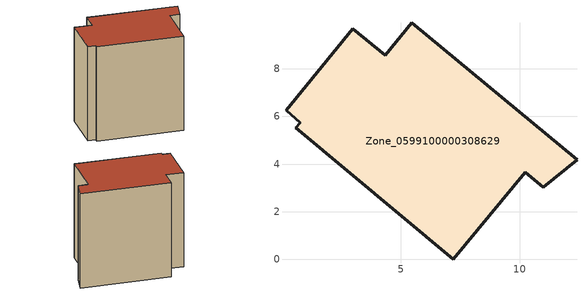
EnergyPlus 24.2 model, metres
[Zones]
Zone_0599100000308629
 floor ground (C_G): 5.45,9.94 12.41,4.18 10.99,3.03 10.23,3.65 7.2,0 0.57,5.52 0.77,5.74 0.16,6.26 2.98,9.7 4.34,8.58 z0
 wall outside (C_F): 4.34,8.58 2.98,9.7 0.16,6.26 0.77,5.74 0.57,5.52 7.2,0 10.23,3.65 10.99,3.03 12.41,4.18 5.45,9.94 4.34,8.58 z0:9.93
 roof outside (C_R): 12.41,4.18 5.45,9.94 4.34,8.58 2.98,9.7 0.16,6.26 0.77,5.74 0.57,5.52 7.2,0 10.23,3.65 10.99,3.03 z9.93
[BUILDING]
Pand.0599100000308629: North Axis=0; Terrain=City; Loads Convergence Tolerance Value=0.04; Temperature Convergence Tolerance Value=0.4; Solar Distribution=FullExterior; Maximum Number of Warmup Days=25; Minimum Number of Warmup Days=1
[Site:Location]
Rotterdam.The.Hague.AP_ZH_NLD Design_Conditions: Latitude=51.96; Longitude=4.45; Time Zone=1; Elevation=-4.5
[SITE:GROUNDTEMPERATURE:BUILDINGSURFACE]
18, 18, 18, 18, 18, 18, 18, 18, 18, 18, 18, 18
[MATERIAL] Thermal Absorptance=0.9; Solar Absorptance=0.7; Visible Absorptance=0.7
Name | Roughness | Thickness | Conductivity | Density | Specific Heat
G.TI.1946 | MediumSmooth | 0.15 | 1 | 540 | 1210
F.TI.1946 | Rough | 0.3 | 0.857143 | 1920 | 840
R.TI.1946 | MediumRough | 0.2 | 0.1 | 1500 | 1000
[CONSTRUCTION]
C_G: G.TI.1946
C_F: F.TI.1946
C_R: R.TI.1946
[ZONE]
Zone_0599100000308629: Type=1; Multiplier=1; Ceiling Height=Autocalculate; Volume=Autocalculate; Floor Area=autocalculate; Part of Total Floor Area=Yes
[ZONEINFILTRATION:DESIGNFLOWRATE]
Infil_Zone_0599100000308629: Zone or ZoneList or Space or SpaceList=Zone_0599100000308629; Schedule=AlwaysOn; Design Flow Rate Calculation Method=Flow/Area; Flow Rate per Floor Area=0.003; Constant Term Coefficient=1; Temperature Term Coefficient=0; Velocity Term Coefficient=0; Velocity Squared Term Coefficient=0
[HVACTEMPLATE:ZONE:IDEALLOADSAIRSYSTEM]
Zone_0599100000308629: Maximum Heating Supply Air Temperature=50; Minimum Cooling Supply Air Temperature=13; Maximum Heating Supply Air Humidity Ratio=0.0156; Minimum Cooling Supply Air Humidity Ratio=0.0077; Heating Limit=NoLimit; Cooling Limit=NoLimit; Dehumidification Control Type=ConstantSensibleHeatRatio; Cooling Sensible Heat Ratio=0.7; Dehumidification Setpoint=60; Humidification Control Type=None; Humidification Setpoint=30; Outdoor Air Method=None; Outdoor Air Flow Rate per Person=0.00944; Outdoor Air Flow Rate per Zone Floor Area=0; Outdoor Air Flow Rate per Zone=0; Demand Controlled Ventilation Type=None; Outdoor Air Economizer Type=NoEconomizer; Heat Recovery Type=None; Sensible Heat Recovery Effectiveness=0.7; Latent Heat Recovery Effectiveness=0.65
[ZONECONTROL:THERMOSTAT]
ThermostatControl_Zone_0599100000308629: Zone or ZoneList=Zone_0599100000308629; Control Type Schedule=DualSetpointControlType; Control 1=Thermostat_Zone_0599100000308629; Temperature Difference Between Cutout And Setpoint=0
[THERMOSTATSETPOINT:DUALSETPOINT]
Thermostat_Zone_0599100000308629: Heating Setpoint Temperature Schedule=HeatingSetpoint_Zone_0599100000308629; Cooling Setpoint Temperature Schedule=CoolingSetpoint_Zone_0599100000308629
[SCHEDULE:COMPACT]
HeatingSetpoint_Zone_0599100000308629: Through: 12/31, For: AllDays, Until: 24:00, 21
CoolingSetpoint_Zone_0599100000308629: Through: 12/31, For: AllDays, Until: 24:00, 24
DualSetpointControlType: Through: 12/31, For: AllDays, Until: 24:00, 4
AlwaysOn: Through: 12/31, For: AllDays, Until: 24:00, 1
